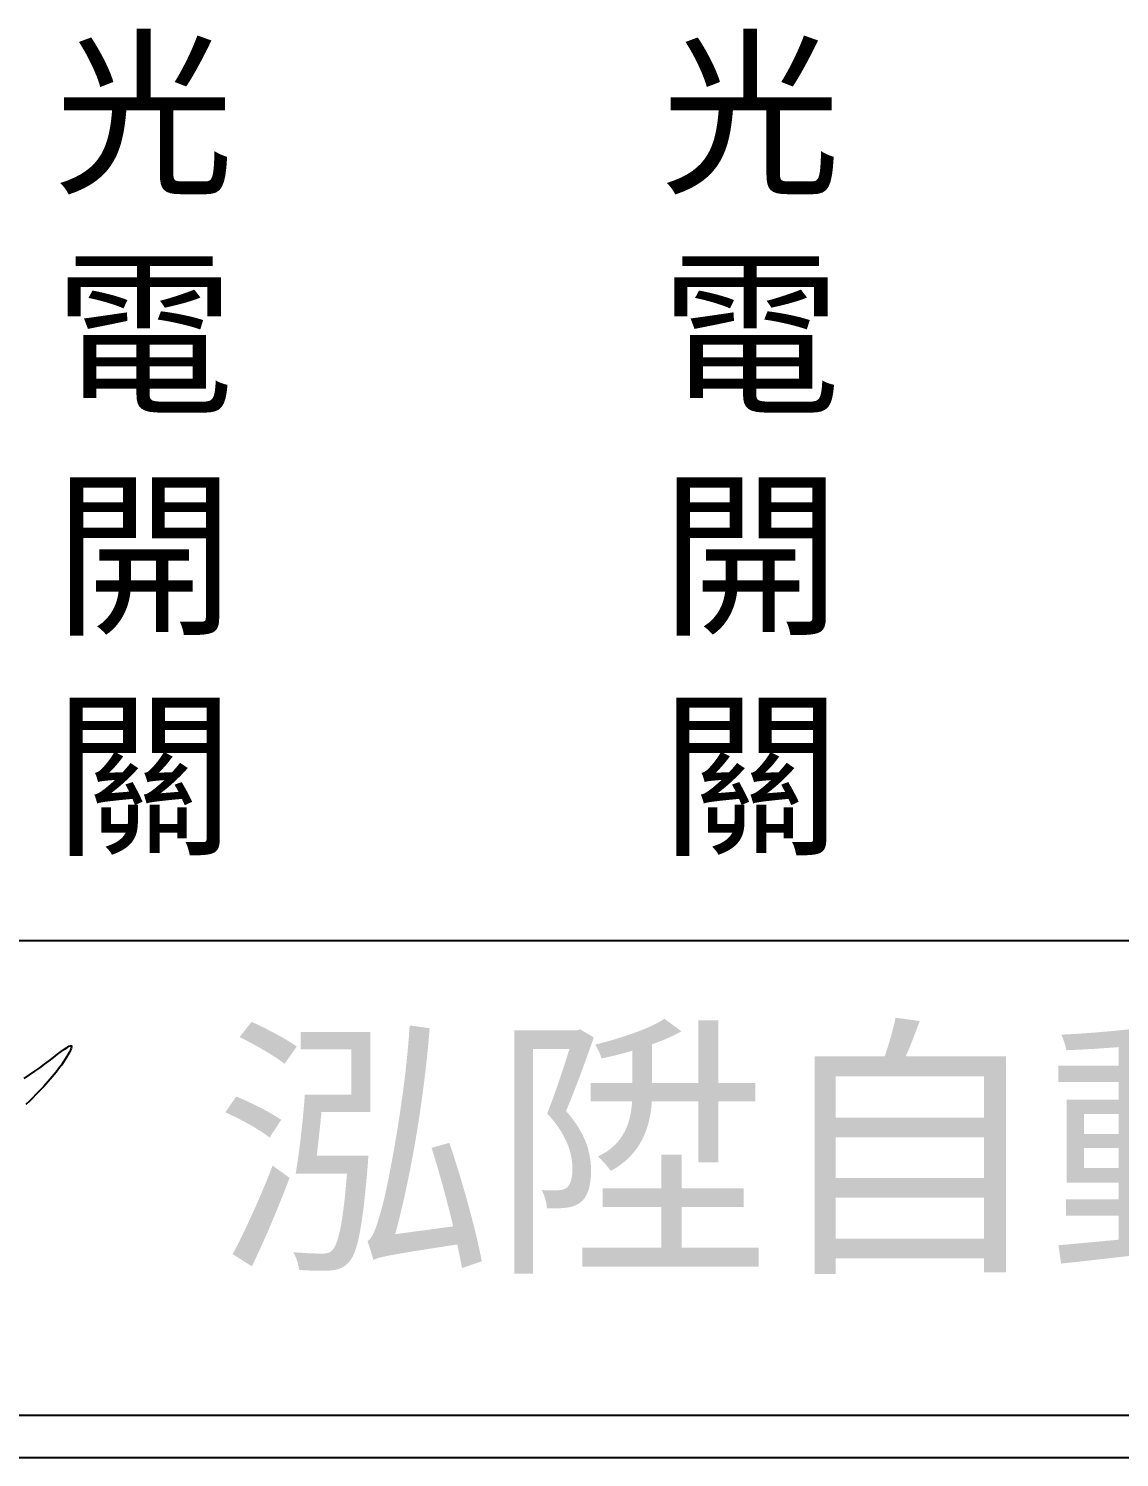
# Model space of a CAD drawing. Extents: x 275 to 562, y 265 to 469.
# Drawn here: x 308.01 to 340.2, y 264.95 to 307.08 of the extents above; entities that cross this region are included whole.
import ezdxf

# ---------------------------------------------------------------- set-up
doc = ezdxf.new("R2010")
doc.units = 0
for name, color, linetype in [('圖框層', 7, 'CONTINUOUS'), ('標尺寸層', 3, 'CONTINUOUS'), ('輪廓線層', 7, 'CONTINUOUS')]:
    doc.layers.add(name, color=color, linetype=linetype)
doc.styles.add('CNS', font='romanc.shx', dxfattribs={"bigfont": 'chineset.shx'})
doc.styles.add('STSL', font='kaiu.ttf')

msp = doc.modelspace()

# ---------------------------------------------------------------- linework, layer by layer
at = {"layer": '圖框層', "color": 7}
for p, q in [((276.148, 280.195), (560.648, 280.195)), ((276.148, 266.195), (560.648, 266.195)), ((274.898, 264.945), (561.898, 264.945))]:
    msp.add_line(p, q, dxfattribs=at)
at = {"layer": '輪廓線層', "color": 1}
msp.add_lwpolyline([(307.881, 276.118), (308.039, 276.226), (308.193, 276.333), (308.342, 276.439), (308.485, 276.544), (308.621, 276.646), (308.749, 276.744), (308.867, 276.834), (308.974, 276.915), (309.067, 276.983), (309.145, 277.036), (309.206, 277.072), (309.249, 277.088), (309.272, 277.082), (309.278, 277.056), (309.268, 277.015), (309.246, 276.96), (309.213, 276.894), (309.173, 276.822), (309.127, 276.745), (309.078, 276.668), (309.028, 276.592), (308.978, 276.518), (308.926, 276.445), (308.874, 276.374), (308.82, 276.304), (308.765, 276.234), (308.708, 276.165), (308.649, 276.096), (308.588, 276.027), (308.524, 275.957), (308.457, 275.884), (308.385, 275.809), (308.307, 275.729), (308.224, 275.644), (308.133, 275.553), (308.035, 275.455), (307.929, 275.349)], dxfattribs=at)

# ---------------------------------------------------------------- texts
at = {"layer": '圖框層', "color": 4, "style": 'STSL'}
msp.add_text('泓陞自動化科技有限公司', height=6, dxfattribs=at).set_placement((313.501, 271.022))
at = {"layer": '標尺寸層', "color": 7, "char_height": 3.9, "width": 4.96081, "attachment_point": 5, "style": 'CNS'}
for insert in [(311.422, 294.598), (329.32, 294.598)]:
    msp.add_mtext('{\\fDFKai-SB|b0|i0|c136|p65;光電開關}', dxfattribs=dict(at, insert=insert))

doc.saveas('drawing.dxf')
